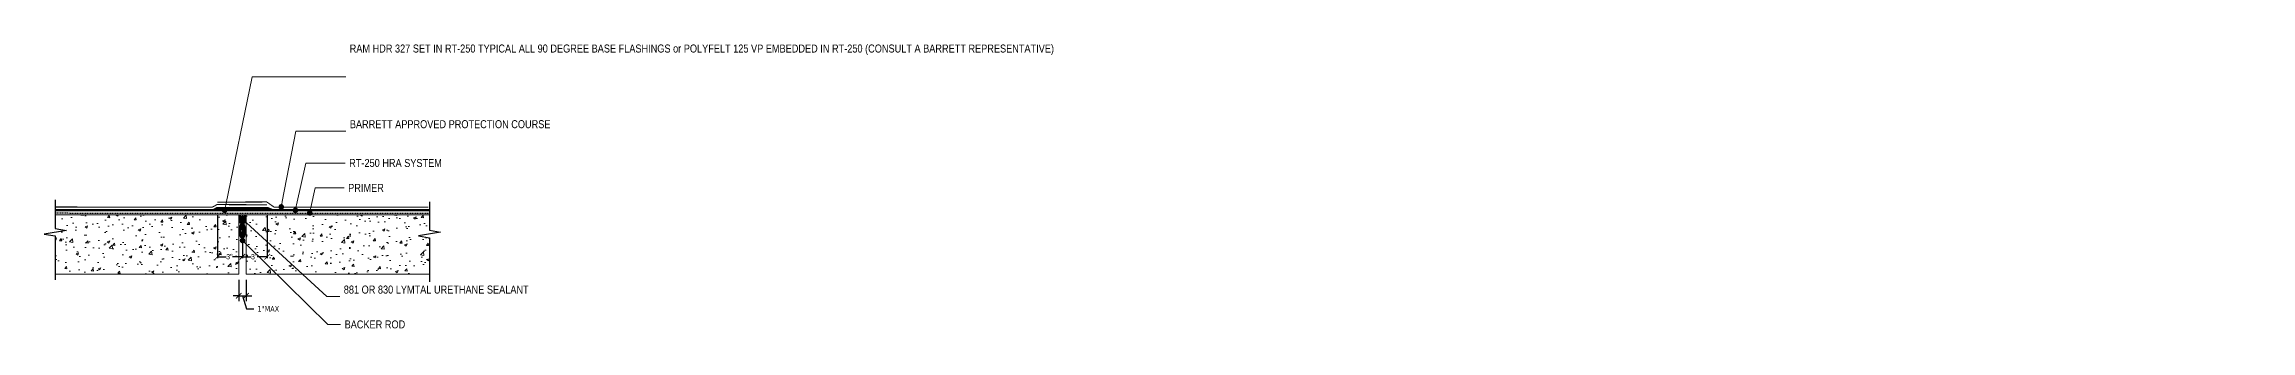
# Model space of a CAD drawing. Header units: feet. Extents: x -335 to 384, y -12 to 38.
# Drawn here: x 85.9 to 383.7, y -7.5 to 31.3 of the extents above; entities that cross this region are included whole.
import ezdxf
from ezdxf import colors
from ezdxf.entities.mleader import LeaderData, LeaderLine
from ezdxf.math import Vec2, Vec3

# ---------------------------------------------------------------- set-up
doc = ezdxf.new("R2010")
doc.units = ezdxf.units.FT
doc.header["$MEASUREMENT"] = 0
doc.linetypes.add('Dashed - Dense', pattern=[0.8, 0.5, -0.3])
doc.linetypes.add('DASHED2', pattern=[0.1875, 0.125, -0.0625])
for name, color, linetype, lineweight in [('00 Masonry Others', 190, 'Continuous', 0), ('Dimensions', 20, 'Continuous', 0), ('New_G - Drawings.2D_Pen_No__7', 7, 'Continuous', 0), ('Others', 190, 'Continuous', 0), ('RAM HDR 327', 63, 'Continuous', 0), ('RT-250 HRA SYSTEM LIQUID', 241, 'Continuous', 0), ('RT-250 HRA SYSTEM MESH', 3, 'Continuous', 0), ('Text', 20, 'Continuous', 0)]:
    doc.layers.add(name, color=color, linetype=linetype, lineweight=lineweight)
for name, color, linetype, lineweight, true_color in [('Drafting Fills_Pen_No__116', 7, 'Continuous', 0, 0xa6a6a6), ('New_Drafting Fills_Pen_No__49', 7, 'Continuous', 0, 0x2e5b5c), ('Protection Course', 7, 'Dashed - Dense', 0, 0x216123)]:
    doc.layers.add(name, color=color, linetype=linetype, lineweight=lineweight, true_color=true_color)
doc.layers.add('Primer', color=32, linetype='DASHED2')
doc.styles.add('Annotative', font='tahoma.ttf')
doc.styles.get("Standard").update_dxf_attribs({"font": 'ARIALN.TTF'})
doc.dimstyles.new('Annotative', dxfattribs={"dimscale": 0, "dimtxt": 0.09375, "dimasz": 0.09375, "dimexe": 0.09375, "dimexo": 0.09375, "dimgap": 0.0625, "dimtad": 0, "dimtih": 1, "dimtoh": 1, "dimlfac": -1, "dimzin": 3, "dimdsep": 46, "dimlunit": 4, "dimtxsty": 'Annotative', "dimblk": 'ARCHTICK', "dimcen": 0.09, "dimclrd": 256, "dimclre": 256, "dimclrt": 256, "dimadec": 0, "dimazin": 2, "dimtfac": 1, "dimtix": 1, "dimtofl": 0, "dimtmove": 1, "dimatfit": 1, "dimldrblk": 'CLOSEDBLANK', "dimfxl": 1, "dimtfill": 1, "dimtolj": 1, "dimtzin": 0, "dimarcsym": 0})
doc.dimstyles.get("Standard").update_dxf_attribs({"dimtxt": 0.18, "dimasz": 0.18, "dimexe": 0.18, "dimexo": 0.0625, "dimgap": 0.09, "dimtad": 0, "dimtih": 1, "dimtoh": 1, "dimdec": 4, "dimzin": 0, "dimdsep": 46, "dimtxsty": 'Standard', "dimcen": 0.09, "dimadec": 0, "dimazin": 0, "dimtfac": 1, "dimtdec": 4, "dimtofl": 0, "dimtmove": 0, "dimatfit": 3, "dimfxl": 1, "dimtolj": 1, "dimtzin": 0, "dimarcsym": 0})

# ---------------------------------------------------------------- blocks, each defined once
blk = doc.blocks.new('_ArchTick')
at = {"color": 0, "linetype": 'ByBlock', "const_width": 0.15}
blk.add_lwpolyline([(-0.5, -0.5), (0.5, 0.5)], dxfattribs=at)
blk = doc.blocks.new('*D173')
at = {"layer": 'Defpoints', "color": 0, "transparency": 16777216}
for p in [(112.14, 0.2), (113.14, 0.2)]:
    blk.add_point(p, dxfattribs=at)
at = {"layer": 'Dimensions', "lineweight": -2, "transparency": 16777216}
for p, q in [((112.14, -2.71), (111.39, -2.71)), ((112.14, -0.55), (112.14, -3.46)), ((112.64, -2.71), (113.19, -4.49)), ((113.14, -0.55), (113.14, -3.46)), ((113.14, -2.71), (113.89, -2.71)), ((113.19, -4.49), (114.19, -4.49))]:
    blk.add_line(p, q, dxfattribs=at)
at = {"layer": 'Dimensions', "lineweight": -2, "transparency": 16777216, "xscale": 0.75, "yscale": 0.75, "zscale": 0.75}
blk.add_blockref('_ArchTick', (112.14, -2.71), dxfattribs=at)
at = {"layer": 'Dimensions', "transparency": 16777216, "insert": (116.13, -4.49), "char_height": 0.75, "attachment_point": 5, "style": 'Annotative', "bg_fill": 3, "box_fill_scale": 1.25, "bg_fill_color": 256, "bg_fill_true_color": 13158600, "bg_fill_transparency": 0}
blk.add_mtext('\\A1;1"MAX', dxfattribs=at)
at = {"layer": 'Defpoints', "color": 0, "transparency": 16777216}
blk.add_point((113.14, -2.71), dxfattribs=at)
at = {"layer": 'Dimensions', "lineweight": -2, "transparency": 16777216}
blk.add_line((112.14, -2.71), (113.14, -2.71), dxfattribs=at)
at = {"layer": 'Dimensions', "lineweight": -2, "transparency": 16777216, "xscale": 0.75, "yscale": 0.75, "zscale": 0.75, "rotation": 180}
blk.add_blockref('_ArchTick', (113.14, -2.71), dxfattribs=at)
blk = doc.blocks.new('_ClosedBlank')
at = {"color": 0, "linetype": 'ByBlock', "lineweight": -2}
for p, q in [((-1, 0.2), (0, 0)), ((-1, 0.2), (-1, -0.2)), ((0, 0), (-1, -0.2))]:
    blk.add_line(p, q, dxfattribs=at)
blk = doc.blocks.new('_Dot')
at = {"color": 0, "linetype": 'ByBlock', "lineweight": -2}
blk.add_line((-0.5, 0), (-1, 0), dxfattribs=at)
at = {"color": 0, "linetype": 'ByBlock', "const_width": 0.5}
blk.add_lwpolyline([(-0.25, 0, 1), (0.25, 0, 1)], format="xyb", close=True, dxfattribs=at)
blk = doc.blocks.new('*D174')
at = {"layer": 'Defpoints', "color": 0, "transparency": 16777216}
for p in [(109.28, 8.22), (112.64, 8.22), (112.64, 2.56)]:
    blk.add_point(p, dxfattribs=at)
at = {"layer": 'Dimensions', "color": 0, "lineweight": -2, "transparency": 16777216}
for p, q in [((109.28, 8.16), (109.28, 2.38)), ((112.64, 8.16), (112.64, 2.38)), ((109.28, 2.56), (110.46, 2.56)), ((112.64, 2.56), (111.3, 2.56))]:
    blk.add_line(p, q, dxfattribs=at)
at = {"layer": 'Dimensions', "color": 0, "lineweight": -2, "transparency": 16777216, "xscale": 0.75, "yscale": 0.75, "zscale": 0.75, "rotation": 180}
blk.add_blockref('_ArchTick', (109.28, 2.56), dxfattribs=at)
at = {"layer": 'Dimensions', "color": 0, "lineweight": -2, "transparency": 16777216, "xscale": 0.75, "yscale": 0.75, "zscale": 0.75}
blk.add_blockref('_ArchTick', (112.64, 2.56), dxfattribs=at)
at = {"layer": 'Dimensions', "color": 0, "transparency": 16777216, "insert": (110.88, 2.56), "char_height": 0.7, "attachment_point": 5}
blk.add_mtext('\\A1;3"', dxfattribs=at)
blk = doc.blocks.new('*D175')
at = {"layer": 'Defpoints', "color": 0, "transparency": 16777216}
for p in [(112.64, 8.23), (115.99, 8.22), (115.99, 2.56)]:
    blk.add_point(p, dxfattribs=at)
at = {"layer": 'Dimensions', "color": 0, "lineweight": -2, "transparency": 16777216}
for p, q in [((112.64, 8.16), (112.64, 2.38)), ((115.99, 8.16), (115.99, 2.38)), ((112.64, 2.56), (113.81, 2.56)), ((115.99, 2.56), (114.65, 2.56))]:
    blk.add_line(p, q, dxfattribs=at)
at = {"layer": 'Dimensions', "color": 0, "lineweight": -2, "transparency": 16777216, "xscale": 0.75, "yscale": 0.75, "zscale": 0.75, "rotation": 180}
blk.add_blockref('_ArchTick', (112.64, 2.56), dxfattribs=at)
at = {"layer": 'Dimensions', "color": 0, "lineweight": -2, "transparency": 16777216, "xscale": 0.75, "yscale": 0.75, "zscale": 0.75}
blk.add_blockref('_ArchTick', (115.99, 2.56), dxfattribs=at)
at = {"layer": 'Dimensions', "color": 0, "transparency": 16777216, "insert": (114.23, 2.56), "char_height": 0.7, "attachment_point": 5}
blk.add_mtext('\\A1;3"', dxfattribs=at)

msp = doc.modelspace()

# ---------------------------------------------------------------- hatches: boundary and pattern name
at = {"layer": 'Drafting Fills_Pen_No__116', "linetype": 'Continuous'}
h = msp.add_hatch(color=256, dxfattribs=at)
edge = h.paths.add_edge_path()
edge.add_ellipse((112.62683, 6.05988), major_axis=(0, 0.97657), ratio=0.505707059, start_angle=100.3533016, end_angle=439.6466563)
edge.add_line((112.14102, 6.23539), (112.14102, 5.88438))
edge = h.paths.add_edge_path(flags=16)
edge.add_ellipse((112.62683, 6.05988), major_axis=(-0.00462, 0.33938), ratio=0.412876162, start_angle=0, end_angle=360)
at = {"layer": 'New_Drafting Fills_Pen_No__49'}
h = msp.add_hatch(color=256, dxfattribs=at)
h.dxf.hatch_style = 1
h.paths.add_polyline_path([(112.14102, 7.22458, 0.352873908), (113.13444, 7.23257), (113.13444, 8.22645, -0.36128849), (112.14203, 8.22645)])
at = {"layer": 'Others'}
h = msp.add_hatch(dxfattribs=at)
h.set_pattern_fill('CONCRETE_C', color=256, scale=0.5, pattern_type=2)
h.set_pattern_definition([(50, (-350.8364, 183.7262), (3.586301, -0.31376), [0.375, -4.125]), (355, (-350.8364, 183.7262), (-0.693757, 3.76096), [0.3, -3.3]), (100.4514, (-350.5376, 183.7), (2.892547, 3.447198), [0.3187, -3.50571]), (46.1842, (-350.8364, 184.726), (5.336205, -0.827595), [0.5625, -6.1875]), (96.6356, (-350.3917, 184.657), (4.673314, 4.87059), [0.47805, -5.258565]), (351.1842, (-350.8364, 184.726), (4.67331, 4.870593), [0.45, -4.95]), (21, (-350.3364, 184.4762), (2.984535, -2.013094), [0.375, -4.125]), (326, (-350.3364, 184.4762), (1.216577, 3.62575), [0.3, -3.3]), (71.4514, (-350.0877, 184.3084), (4.201113, 1.612652), [0.3187, -3.50571]), (37.5, (-350.8364, 183.7262), (0.0607993, 1.6644693), [0, -3.26, 0, -3.35, 0, -3.3125]), (7.5, (-350.8364, 183.7262), (1.3153477, 1.9720586), [0, -1.91, 0, -3.185, 0, -1.2625]), (327.5, (-351.9514, 183.7262), (2.6691122, -0.1127744), [0, -1.25, 0, -3.9, 0, -5.175]), (317.5, (-352.4514, 183.7262), (2.915931, 0.500525), [0, -1.625, 0, -2.59, 0, -3.675])])
h.paths.add_polyline_path([(87.38136, 8.22645), (87.38136, 0.19629), (112.14203, 0.1963), (112.14203, 8.22645)])
h.paths.add_polyline_path([(137.89512, 0.1963), (137.89512, 8.22645), (113.13444, 8.22645), (113.13444, 0.19629)])

# ---------------------------------------------------------------- linework, layer by layer
at = {"linetype": 'Continuous'}
for points in [[(87.37582, 10.23456), (87.37584, 6.37418), (88.87585, 6.12418), (85.87585, 5.62417), (87.37585, 5.37418), (87.37588, -0.58107)], [(137.89284, 9.99238), (137.89286, 6.132), (139.39286, 5.88201), (136.39287, 5.38199), (137.89287, 5.132), (137.8929, -0.82325)]]:
    msp.add_lwpolyline(points, dxfattribs=at)
at = {"layer": '00 Masonry Others'}
msp.add_line((113.13444, 8.22645), (112.14203, 8.22645), dxfattribs=at)
at = {"layer": 'New_Drafting Fills_Pen_No__49'}
msp.add_lwpolyline([(112.14203, 8.22645, 0.36128849), (113.13444, 8.22645), (113.13444, 7.23257, -0.352873908), (112.14102, 7.22458)], format="xyb", close=True, dxfattribs=at)
at = {"layer": 'New_G - Drawings.2D_Pen_No__7', "linetype": 'Continuous'}
for major_axis, ratio in [((0, 0.97657), 0.505707059), ((-0.00462, 0.33938), 0.412876162)]:
    msp.add_ellipse((112.62683, 6.05988), major_axis=major_axis, ratio=ratio, dxfattribs=at)
at = {"layer": 'Others'}
for points in [[(87.38136, 0.19629), (112.14203, 0.1963), (112.14203, 8.22645), (87.38136, 8.22645), (87.38136, 6.37326)], [(137.89512, 6.13162), (137.89512, 8.22645), (113.13444, 8.22645), (113.13444, 0.19629), (137.89512, 0.1963)]]:
    msp.add_lwpolyline(points, dxfattribs=at)
at = {"layer": 'Primer'}
msp.add_lwpolyline([(87.35622, 8.46843), (137.89829, 8.45767)], dxfattribs=at)
at = {"layer": 'Protection Course', "linetype": 'Dashed - Dense', "const_width": 0.14148}
for points in [[(87.37258, 9.27603), (108.60297, 9.27088), (109.19768, 9.60143), (115.96174, 9.58273)], [(137.71998, 9.27025), (116.90986, 9.2651), (115.92385, 9.95872), (109.23236, 9.94002)]]:
    msp.add_lwpolyline(points, dxfattribs=at)
at = {"layer": 'RAM HDR 327'}
msp.add_lwpolyline([(109.28109, 8.84913, 0.05, 0.05, 0), (115.98735, 8.84913, 0.05, 0.05, 0)], format="xyseb", dxfattribs=at)
at = {"layer": 'RT-250 HRA SYSTEM LIQUID', "const_width": 0.3}
for points in [[(87.37605, 8.85205), (108.70723, 8.85578), (109.24541, 9.14764), (112.09827, 9.14764), (116.01888, 9.14251), (116.74481, 8.84352), (137.89664, 8.84935)], [(116.7134, 8.84203), (108.7446, 8.85299)]]:
    msp.add_lwpolyline(points, dxfattribs=at)
at = {"layer": 'RT-250 HRA SYSTEM MESH'}
msp.add_lwpolyline([(87.37605, 8.85205), (108.70723, 8.85578), (109.24541, 9.14764), (112.09827, 9.14764), (116.01888, 9.14251), (116.74481, 8.84352), (137.89664, 8.84935)], dxfattribs=at)

# ---------------------------------------------------------------- dimensions: what is measured, and where the dimension line sits
at = {"layer": 'Dimensions'}
for base, p1, p2, picture, middle in [((112.63544, 2.55937), (109.28337, 8.22492), (112.63544, 8.22352), '*D174', (110.87926, 2.55937)), ((115.99023, 2.55937), (112.63817, 8.22635), (115.99023, 8.2239), '*D175', (114.23406, 2.55937))]:
    dim = msp.add_linear_dim(base=base, p1=p1, p2=p2, text='3"', dimstyle='Standard', override={"dimtxt": 0.7, "dimasz": 0.75, "dimblk1": 'ArchTick', "dimblk2": 'ArchTick', "dimsah": 1}, dxfattribs=at)
    dim.commit()
    dim.dimension.update_dxf_attribs({"geometry": picture, "text_midpoint": middle, "dimtype": 160})

# ---------------------------------------------------------------- leaders
at = {"layer": 'Text'}
ml = msp.add_multileader_mtext('Standard', dxfattribs=at)
ml.set_content('RAM HDR 327 SET IN RT-250 TYPICAL ALL 90 DEGREE BASE FLASHINGS or POLYFELT 125 VP EMBEDDED IN RT-250 (CONSULT A BARRETT REPRESENTATIVE)', color=256)
ml.set_leader_properties(color=256, lineweight=0)
ml.set_arrow_properties(name='DOT')
ml.build(insert=Vec2(0, 0))
ml.multileader.update_dxf_attribs({"text_left_attachment_type": 2, "text_right_attachment_type": 2, "dogleg_length": 0.36, "arrow_head_size": 0.75, "scale": 12})
ctx = ml.context
ctx.base_point, ctx.scale, ctx.char_height, ctx.arrow_head_size, ctx.landing_gap_size, ctx.plane_origin = Vec3(126.576, 26.87867), 12, 1.08, 0.75, 0.54, Vec3(116.61532, 8.71536)
ctx.left_attachment, ctx.right_attachment = 2, 2
notes = []
notes.append((ctx, [(1, (1, 1, 0), (113.97076, 26.87867), (1, 0), 12.60523, [(0, [(110.22861, 8.83401)], 0, [])])]))
ctx.mtext.insert, ctx.mtext.width, ctx.mtext.defined_height, ctx.mtext.flow_direction = Vec3(127.116, 31.22531), 19.9214836, 4.8314, 5
ml = msp.add_multileader_mtext('Standard', dxfattribs=at)
ml.set_content('BARRETT APPROVED PROTECTION COURSE', color=256)
ml.set_leader_properties(color=256, lineweight=0)
ml.set_arrow_properties(name='DOT')
ml.build(insert=Vec2(0, 0))
ml.multileader.update_dxf_attribs({"text_left_attachment_type": 2, "text_right_attachment_type": 2, "dogleg_length": 0.36, "arrow_head_size": 0.75, "scale": 12})
ctx = ml.context
ctx.base_point, ctx.scale, ctx.char_height, ctx.arrow_head_size, ctx.landing_gap_size, ctx.plane_origin = Vec3(126.59919, 19.53713), 12, 1.08, 0.75, 0.54, Vec3(76.27626, 18.29853)
ctx.left_attachment, ctx.right_attachment = 2, 2
notes.append((ctx, [(0, (1, 1, 0), (119.86, 19.53713), (1, 0), 6.73919, [(0, [(117.88102, 9.29444)], 0, [])])]))
ctx.mtext.insert, ctx.mtext.width, ctx.mtext.flow_direction = Vec3(127.13919, 21.00549), 15.071916, 5
ml = msp.add_multileader_mtext('Standard', dxfattribs=at)
ml.set_content('RT-250 HRA SYSTEM', color=256)
ml.set_leader_properties(color=256, lineweight=0)
ml.set_arrow_properties(name='DOT')
ml.build(insert=Vec2(0, 0))
ml.multileader.update_dxf_attribs({"text_left_attachment_type": 2, "text_right_attachment_type": 2, "dogleg_length": 0.36, "arrow_head_size": 0.75, "scale": 12})
ctx = ml.context
ctx.base_point, ctx.scale, ctx.char_height, ctx.arrow_head_size, ctx.landing_gap_size, ctx.plane_origin = Vec3(126.51214, 15.20939), 12, 1.08, 0.75, 0.54, Vec3(72.05914, 17.84565)
ctx.left_attachment, ctx.right_attachment = 2, 2
notes.append((ctx, [(0, (1, 1, 0), (121.17928, 15.20939), (1, 0), 5.33287, [(0, [(119.78837, 8.83981)], 0, [])])]))
ctx.mtext.insert, ctx.mtext.flow_direction = Vec3(127.05214, 15.76818), 5
ml = msp.add_multileader_mtext('Standard', dxfattribs=at)
ml.set_content('PRIMER', color=256)
ml.set_leader_properties(color=256, lineweight=0)
ml.set_arrow_properties(name='DOT')
ml.build(insert=Vec2(0, 0))
ml.multileader.update_dxf_attribs({"text_left_attachment_type": 2, "text_right_attachment_type": 2, "dogleg_length": 0.36, "arrow_head_size": 0.75, "scale": 12})
ctx = ml.context
ctx.base_point, ctx.scale, ctx.char_height, ctx.arrow_head_size, ctx.landing_gap_size, ctx.plane_origin = Vec3(126.37443, 11.86634), 12, 1.08, 0.75, 0.54, Vec3(67.90025, 17.40354)
ctx.left_attachment, ctx.right_attachment = 2, 2
notes.append((ctx, [(0, (1, 1, 0), (122.47594, 11.86634), (1, 0), 3.89849, [(0, [(121.71952, 8.46981)], 0, [])])]))
ctx.mtext.insert, ctx.mtext.width, ctx.mtext.flow_direction = Vec3(126.91443, 12.40634), 21.4012623, 5
for ctx, leaders in notes:
    for number, flags, end, landing, length, lines in leaders:
        leader = LeaderData()
        leader.index, (leader.has_last_leader_line, leader.has_dogleg_vector, leader.attachment_direction) = number, flags
        leader.last_leader_point, leader.dogleg_vector, leader.dogleg_length = Vec3(end), Vec3(landing), length
        for number, points, colour, breaks in lines:
            line = LeaderLine()
            line.index, line.vertices, line.color, line.breaks = number, Vec3.list(points), colors.encode_raw_color(colour), breaks
            leader.lines.append(line)
        ctx.leaders.append(leader)

# ---------------------------------------------------------------- next in the draw order: dimensions: what is measured, and where the dimension line sits
at = {"layer": 'Dimensions'}
dim = msp.add_linear_dim(base=(113.13509, -2.70537), p1=(112.14123, 0.196), p2=(113.13509, 0.19655), text='1"MAX', dimstyle='Annotative', dxfattribs=at)
dim.commit()
dim.dimension.update_dxf_attribs({"geometry": '*D173', "text_midpoint": (114.69353, -4.48863), "dimtype": 160})

# ---------------------------------------------------------------- next in the draw order: leaders
at = {"layer": 'Text'}
ml = msp.add_multileader_mtext('Standard', dxfattribs=at)
ml.set_content('881 OR 830 LYMTAL URETHANE SEALANT', color=256)
ml.set_leader_properties(color=256, lineweight=0)
ml.set_arrow_properties(name='DOT')
ml.build(insert=Vec2(0, 0))
ml.multileader.update_dxf_attribs({"text_left_attachment_type": 2, "text_right_attachment_type": 2, "dogleg_length": 0.36, "arrow_head_size": 0.75, "scale": 12})
ctx = ml.context
ctx.base_point, ctx.scale, ctx.char_height, ctx.arrow_head_size, ctx.landing_gap_size, ctx.plane_origin = Vec3(125.77983, -2.80424), 12, 1.08, 0.75, 0.54, Vec3(66.27419, 3.78314)
ctx.left_attachment, ctx.right_attachment = 2, 2
notes = []
notes.append((ctx, [(0, (1, 1, 0), (124.03942, -2.80424), (1, 0), 1.74041, [(0, [(112.65868, 7.63127)], 0, [])])]))
ctx.mtext.insert, ctx.mtext.width, ctx.mtext.flow_direction = Vec3(126.31983, -1.33588), 12.8440499, 5
ml = msp.add_multileader_mtext('Standard', dxfattribs=at)
ml.set_content('BACKER ROD', color=256)
ml.set_leader_properties(color=256, lineweight=0)
ml.set_arrow_properties(name='DOT')
ml.build(insert=Vec2(0, 0))
ml.multileader.update_dxf_attribs({"text_left_attachment_type": 2, "text_right_attachment_type": 2, "dogleg_length": 0.36, "arrow_head_size": 0.75, "scale": 12})
ctx = ml.context
ctx.base_point, ctx.scale, ctx.char_height, ctx.arrow_head_size, ctx.landing_gap_size, ctx.plane_origin = Vec3(125.89245, -6.59909), 12, 1.08, 0.75, 0.54, Vec3(66.27419, 0.89906)
ctx.left_attachment, ctx.right_attachment = 2, 2
notes.append((ctx, [(0, (1, 1, 0), (124.15204, -6.59909), (1, 0), 1.74041, [(0, [(112.65868, 4.74719)], 0, [])])]))
ctx.mtext.insert, ctx.mtext.width, ctx.mtext.flow_direction = Vec3(126.43245, -6.0403), 21.4012623, 5
for ctx, leaders in notes:
    for number, flags, end, landing, length, lines in leaders:
        leader = LeaderData()
        leader.index, (leader.has_last_leader_line, leader.has_dogleg_vector, leader.attachment_direction) = number, flags
        leader.last_leader_point, leader.dogleg_vector, leader.dogleg_length = Vec3(end), Vec3(landing), length
        for number, points, colour, breaks in lines:
            line = LeaderLine()
            line.index, line.vertices, line.color, line.breaks = number, Vec3.list(points), colors.encode_raw_color(colour), breaks
            leader.lines.append(line)
        ctx.leaders.append(leader)

doc.saveas('drawing.dxf')
